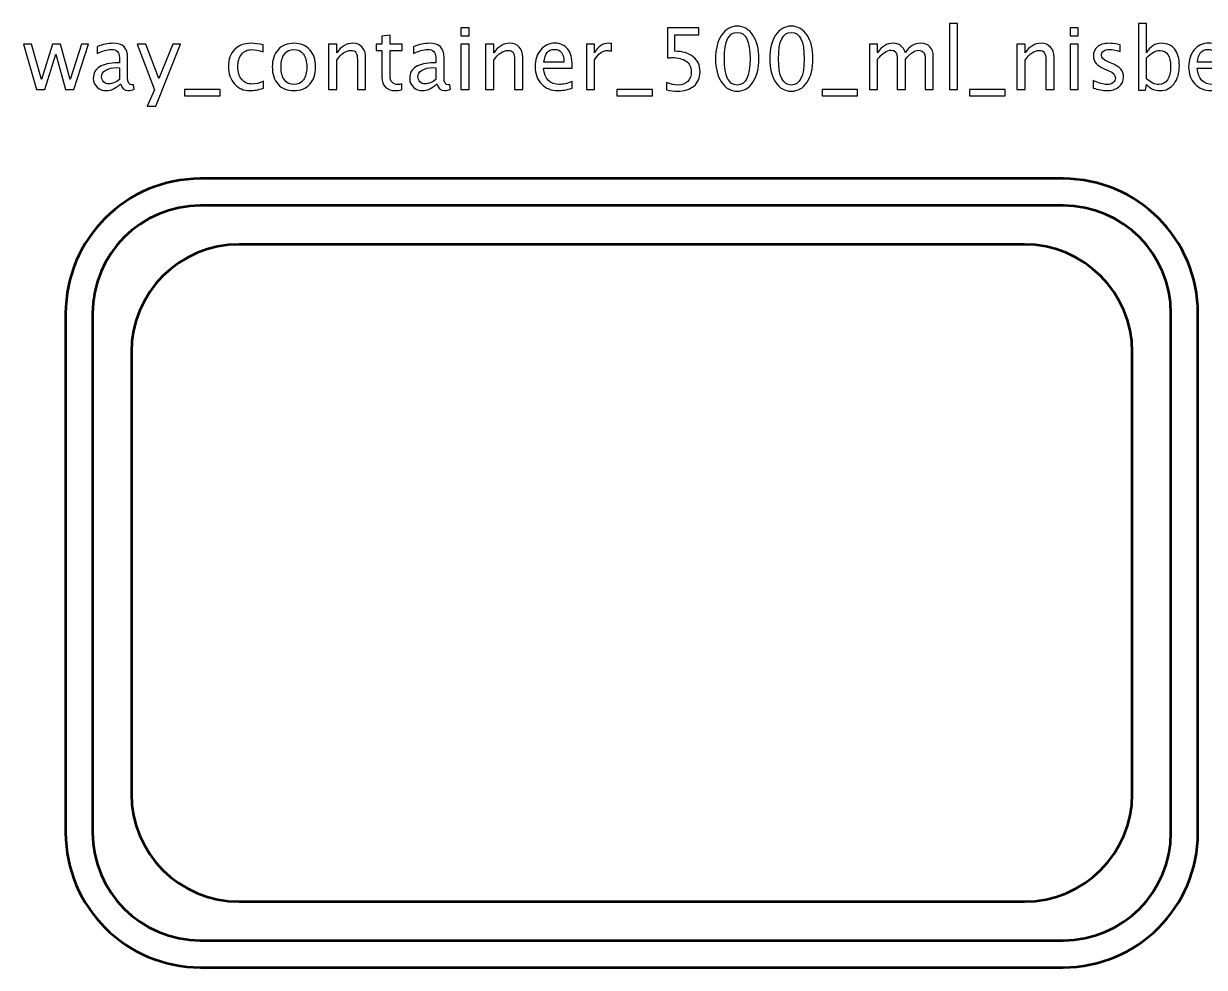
# Model space of a CAD drawing. Header units: centimetres. Extents: x -42 to 63, y -49 to 29.
# Drawn here: x -30.02 to -12.5, y -29.85 to -15.85 of the extents above; entities that cross this region are included whole.
import ezdxf

# ---------------------------------------------------------------- set-up
doc = ezdxf.new("R2010")
doc.units = ezdxf.units.CM
doc.header["$MEASUREMENT"] = 0
doc.layers.add('Layer 1', color=7, linetype='Continuous')

msp = doc.modelspace()

# ---------------------------------------------------------------- linework, layer by layer
at = {"layer": 'Layer 1'}
for points, knots in [([(-23.53594, -16.03327), (-23.53594, -16.03327), (-23.53594, -15.91135), (-23.53594, -15.91135), (-23.53594, -15.91135), (-23.53594, -15.91135), (-23.41402, -15.91135), (-23.41402, -15.91135), (-23.41402, -15.91135), (-23.41402, -15.91135), (-23.41402, -16.03327), (-23.41402, -16.03327), (-23.41402, -16.03327), (-23.41402, -16.03327), (-23.53594, -16.03327), (-23.53594, -16.03327)], [0, 0, 0, 0, 0.2, 0.2, 0.2, 0.2, 0.4, 0.4, 0.4, 0.4, 0.6, 0.6, 0.6, 0.6, 1, 1, 1, 1]), ([(-20.4854, -16.83337), (-20.4854, -16.83337), (-20.4854, -16.72415), (-20.4854, -16.72415), (-20.4854, -16.72415), (-20.42465, -16.7487), (-20.36708, -16.76098), (-20.31204, -16.76098), (-20.31204, -16.76098), (-20.25193, -16.76098), (-20.20452, -16.7432), (-20.17002, -16.70764), (-20.17002, -16.70764), (-20.13551, -16.67208), (-20.11837, -16.62318), (-20.11837, -16.56095), (-20.11837, -16.56095), (-20.11837, -16.49407), (-20.14271, -16.44284), (-20.19139, -16.4075), (-20.19139, -16.4075), (-20.24008, -16.37215), (-20.31056, -16.35458), (-20.40264, -16.35458), (-20.40264, -16.35458), (-20.42402, -16.35458), (-20.44666, -16.35606), (-20.47016, -16.35902), (-20.47016, -16.35902), (-20.47016, -16.35902), (-20.47016, -15.91135), (-20.47016, -15.91135), (-20.47016, -15.91135), (-20.47016, -15.91135), (-20.00534, -15.91135), (-20.00534, -15.91135), (-20.00534, -15.91135), (-20.00534, -15.91135), (-20.00534, -16.01803), (-20.00534, -16.01803), (-20.00534, -16.01803), (-20.00534, -16.01803), (-20.36348, -16.01803), (-20.36348, -16.01803), (-20.36348, -16.01803), (-20.36348, -16.01803), (-20.36348, -16.2606), (-20.36348, -16.2606), (-20.36348, -16.2606), (-20.24537, -16.2606), (-20.15329, -16.28769), (-20.08704, -16.34188), (-20.08704, -16.34188), (-20.02079, -16.39585), (-19.98756, -16.47078), (-19.98756, -16.56667), (-19.98756, -16.56667), (-19.98756, -16.65599), (-20.01762, -16.72584), (-20.07773, -16.77643), (-20.07773, -16.77643), (-20.13784, -16.82702), (-20.22082, -16.85242), (-20.32665, -16.85242), (-20.32665, -16.85242), (-20.37385, -16.85242), (-20.42677, -16.84607), (-20.4854, -16.83337)], [0, 0, 0, 0, 0.05555556, 0.05555556, 0.05555556, 0.05555556, 0.11111111, 0.11111111, 0.11111111, 0.11111111, 0.16666667, 0.16666667, 0.16666667, 0.16666667, 0.22222222, 0.22222222, 0.22222222, 0.22222222, 0.27777778, 0.27777778, 0.27777778, 0.27777778, 0.33333333, 0.33333333, 0.33333333, 0.33333333, 0.38888889, 0.38888889, 0.38888889, 0.38888889, 0.44444444, 0.44444444, 0.44444444, 0.44444444, 0.5, 0.5, 0.5, 0.5, 0.55555556, 0.55555556, 0.55555556, 0.55555556, 0.61111111, 0.61111111, 0.61111111, 0.61111111, 0.66666667, 0.66666667, 0.66666667, 0.66666667, 0.72222222, 0.72222222, 0.72222222, 0.72222222, 0.77777778, 0.77777778, 0.77777778, 0.77777778, 0.83333333, 0.83333333, 0.83333333, 0.83333333, 0.88888889, 0.88888889, 0.88888889, 0.88888889, 1, 1, 1, 1]), ([(-19.43596, -16.85242), (-19.53227, -16.85242), (-19.60995, -16.80818), (-19.66879, -16.71992), (-19.66879, -16.71992), (-19.72785, -16.63165), (-19.75727, -16.51523), (-19.75727, -16.37045), (-19.75727, -16.37045), (-19.75727, -16.22567), (-19.72785, -16.10926), (-19.66879, -16.02099), (-19.66879, -16.02099), (-19.60995, -15.93273), (-19.53227, -15.88849), (-19.43596, -15.88849), (-19.43596, -15.88849), (-19.33923, -15.88849), (-19.26155, -15.93252), (-19.2027, -16.02057), (-19.2027, -16.02057), (-19.14407, -16.10862), (-19.11465, -16.22525), (-19.11465, -16.37045), (-19.11465, -16.37045), (-19.11465, -16.51523), (-19.14407, -16.63165), (-19.2027, -16.71992), (-19.2027, -16.71992), (-19.26155, -16.80818), (-19.33923, -16.85242), (-19.43596, -16.85242)], [0, 0, 0, 0, 0.11111111, 0.11111111, 0.11111111, 0.11111111, 0.22222222, 0.22222222, 0.22222222, 0.22222222, 0.33333333, 0.33333333, 0.33333333, 0.33333333, 0.44444444, 0.44444444, 0.44444444, 0.44444444, 0.55555556, 0.55555556, 0.55555556, 0.55555556, 0.66666667, 0.66666667, 0.66666667, 0.66666667, 0.77777778, 0.77777778, 0.77777778, 0.77777778, 1, 1, 1, 1]), ([(-18.6329, -16.85242), (-18.72921, -16.85242), (-18.80689, -16.80818), (-18.86573, -16.71992), (-18.86573, -16.71992), (-18.92479, -16.63165), (-18.95421, -16.51523), (-18.95421, -16.37045), (-18.95421, -16.37045), (-18.95421, -16.22567), (-18.92479, -16.10926), (-18.86573, -16.02099), (-18.86573, -16.02099), (-18.80689, -15.93273), (-18.72921, -15.88849), (-18.6329, -15.88849), (-18.6329, -15.88849), (-18.53617, -15.88849), (-18.45849, -15.93252), (-18.39964, -16.02057), (-18.39964, -16.02057), (-18.34101, -16.10862), (-18.31159, -16.22525), (-18.31159, -16.37045), (-18.31159, -16.37045), (-18.31159, -16.51523), (-18.34101, -16.63165), (-18.39964, -16.71992), (-18.39964, -16.71992), (-18.45849, -16.80818), (-18.53617, -16.85242), (-18.6329, -16.85242)], [0, 0, 0, 0, 0.11111111, 0.11111111, 0.11111111, 0.11111111, 0.22222222, 0.22222222, 0.22222222, 0.22222222, 0.33333333, 0.33333333, 0.33333333, 0.33333333, 0.44444444, 0.44444444, 0.44444444, 0.44444444, 0.55555556, 0.55555556, 0.55555556, 0.55555556, 0.66666667, 0.66666667, 0.66666667, 0.66666667, 0.77777778, 0.77777778, 0.77777778, 0.77777778, 1, 1, 1, 1]), ([(-16.28848, -16.82956), (-16.28848, -16.82956), (-16.28848, -15.85039), (-16.28848, -15.85039), (-16.28848, -15.85039), (-16.28848, -15.85039), (-16.16656, -15.85039), (-16.16656, -15.85039), (-16.16656, -15.85039), (-16.16656, -15.85039), (-16.16656, -16.82956), (-16.16656, -16.82956), (-16.16656, -16.82956), (-16.16656, -16.82956), (-16.28848, -16.82956), (-16.28848, -16.82956)], [0, 0, 0, 0, 0.2, 0.2, 0.2, 0.2, 0.4, 0.4, 0.4, 0.4, 0.6, 0.6, 0.6, 0.6, 1, 1, 1, 1]), ([(-14.4982, -16.03327), (-14.4982, -16.03327), (-14.4982, -15.91135), (-14.4982, -15.91135), (-14.4982, -15.91135), (-14.4982, -15.91135), (-14.37628, -15.91135), (-14.37628, -15.91135), (-14.37628, -15.91135), (-14.37628, -15.91135), (-14.37628, -16.03327), (-14.37628, -16.03327), (-14.37628, -16.03327), (-14.37628, -16.03327), (-14.4982, -16.03327), (-14.4982, -16.03327)], [0, 0, 0, 0, 0.2, 0.2, 0.2, 0.2, 0.4, 0.4, 0.4, 0.4, 0.6, 0.6, 0.6, 0.6, 1, 1, 1, 1]), ([(-13.48368, -16.83718), (-13.48368, -16.83718), (-13.48368, -15.85039), (-13.48368, -15.85039), (-13.48368, -15.85039), (-13.48368, -15.85039), (-13.36176, -15.85039), (-13.36176, -15.85039), (-13.36176, -15.85039), (-13.36176, -15.85039), (-13.36176, -16.28367), (-13.36176, -16.28367), (-13.36176, -16.28367), (-13.31181, -16.18948), (-13.23666, -16.14249), (-13.13655, -16.14249), (-13.13655, -16.14249), (-13.05548, -16.14249), (-12.99177, -16.17191), (-12.9452, -16.23097), (-12.9452, -16.23097), (-12.89863, -16.29002), (-12.87535, -16.37067), (-12.87535, -16.4729), (-12.87535, -16.4729), (-12.87535, -16.58424), (-12.90181, -16.6742), (-12.95451, -16.74235), (-12.95451, -16.74235), (-13.00722, -16.81072), (-13.07664, -16.8448), (-13.16258, -16.8448), (-13.16258, -16.8448), (-13.24238, -16.8448), (-13.30884, -16.81432), (-13.36176, -16.75315), (-13.36176, -16.75315), (-13.36176, -16.75315), (-13.37658, -16.83718), (-13.37658, -16.83718), (-13.37658, -16.83718), (-13.37658, -16.83718), (-13.48368, -16.83718), (-13.48368, -16.83718)], [0, 0, 0, 0, 0.08333333, 0.08333333, 0.08333333, 0.08333333, 0.16666667, 0.16666667, 0.16666667, 0.16666667, 0.25, 0.25, 0.25, 0.25, 0.33333333, 0.33333333, 0.33333333, 0.33333333, 0.41666667, 0.41666667, 0.41666667, 0.41666667, 0.5, 0.5, 0.5, 0.5, 0.58333333, 0.58333333, 0.58333333, 0.58333333, 0.66666667, 0.66666667, 0.66666667, 0.66666667, 0.75, 0.75, 0.75, 0.75, 0.83333333, 0.83333333, 0.83333333, 0.83333333, 1, 1, 1, 1]), ([(-24.41118, -16.82935), (-24.44886, -16.83972), (-24.48166, -16.8448), (-24.50939, -16.8448), (-24.50939, -16.8448), (-24.57162, -16.8448), (-24.62009, -16.82702), (-24.65481, -16.79146), (-24.65481, -16.79146), (-24.68973, -16.7559), (-24.70709, -16.70658), (-24.70709, -16.64329), (-24.70709, -16.64329), (-24.70709, -16.64329), (-24.70709, -16.2479), (-24.70709, -16.2479), (-24.70709, -16.2479), (-24.70709, -16.2479), (-24.79133, -16.2479), (-24.79133, -16.2479), (-24.79133, -16.2479), (-24.79133, -16.2479), (-24.79133, -16.15646), (-24.79133, -16.15646), (-24.79133, -16.15646), (-24.79133, -16.15646), (-24.70709, -16.15646), (-24.70709, -16.15646), (-24.70709, -16.15646), (-24.70709, -16.15646), (-24.70709, -16.03475), (-24.70709, -16.03475), (-24.70709, -16.03475), (-24.70709, -16.03475), (-24.58517, -16.02311), (-24.58517, -16.02311), (-24.58517, -16.02311), (-24.58517, -16.02311), (-24.58517, -16.15646), (-24.58517, -16.15646), (-24.58517, -16.15646), (-24.58517, -16.15646), (-24.40864, -16.15646), (-24.40864, -16.15646), (-24.40864, -16.15646), (-24.40864, -16.15646), (-24.40864, -16.2479), (-24.40864, -16.2479), (-24.40864, -16.2479), (-24.40864, -16.2479), (-24.58517, -16.2479), (-24.58517, -16.2479), (-24.58517, -16.2479), (-24.58517, -16.2479), (-24.58517, -16.62128), (-24.58517, -16.62128), (-24.58517, -16.62128), (-24.58517, -16.70933), (-24.54686, -16.75336), (-24.47045, -16.75336), (-24.47045, -16.75336), (-24.45415, -16.75336), (-24.43446, -16.75061), (-24.41118, -16.74532), (-24.41118, -16.74532), (-24.41118, -16.74532), (-24.41118, -16.82935), (-24.41118, -16.82935)], [0, 0, 0, 0, 0.05555556, 0.05555556, 0.05555556, 0.05555556, 0.11111111, 0.11111111, 0.11111111, 0.11111111, 0.16666667, 0.16666667, 0.16666667, 0.16666667, 0.22222222, 0.22222222, 0.22222222, 0.22222222, 0.27777778, 0.27777778, 0.27777778, 0.27777778, 0.33333333, 0.33333333, 0.33333333, 0.33333333, 0.38888889, 0.38888889, 0.38888889, 0.38888889, 0.44444444, 0.44444444, 0.44444444, 0.44444444, 0.5, 0.5, 0.5, 0.5, 0.55555556, 0.55555556, 0.55555556, 0.55555556, 0.61111111, 0.61111111, 0.61111111, 0.61111111, 0.66666667, 0.66666667, 0.66666667, 0.66666667, 0.72222222, 0.72222222, 0.72222222, 0.72222222, 0.77777778, 0.77777778, 0.77777778, 0.77777778, 0.83333333, 0.83333333, 0.83333333, 0.83333333, 0.88888889, 0.88888889, 0.88888889, 0.88888889, 1, 1, 1, 1]), ([(-19.43617, -16.76098), (-19.30896, -16.76098), (-19.24546, -16.6308), (-19.24546, -16.37045), (-19.24546, -16.37045), (-19.24546, -16.1101), (-19.30896, -15.97993), (-19.43617, -15.97993), (-19.43617, -15.97993), (-19.56296, -15.97993), (-19.62646, -16.1101), (-19.62646, -16.37045), (-19.62646, -16.37045), (-19.62646, -16.6308), (-19.56296, -16.76098), (-19.43617, -16.76098)], [0, 0, 0, 0, 0.2, 0.2, 0.2, 0.2, 0.4, 0.4, 0.4, 0.4, 0.6, 0.6, 0.6, 0.6, 1, 1, 1, 1]), ([(-18.63311, -16.76098), (-18.5059, -16.76098), (-18.4424, -16.6308), (-18.4424, -16.37045), (-18.4424, -16.37045), (-18.4424, -16.1101), (-18.5059, -15.97993), (-18.63311, -15.97993), (-18.63311, -15.97993), (-18.7599, -15.97993), (-18.8234, -16.1101), (-18.8234, -16.37045), (-18.8234, -16.37045), (-18.8234, -16.6308), (-18.7599, -16.76098), (-18.63311, -16.76098)], [0, 0, 0, 0, 0.2, 0.2, 0.2, 0.2, 0.4, 0.4, 0.4, 0.4, 0.6, 0.6, 0.6, 0.6, 1, 1, 1, 1]), ([(-29.8307, -16.82956), (-29.8307, -16.82956), (-30.02374, -16.15646), (-30.02374, -16.15646), (-30.02374, -16.15646), (-30.02374, -16.15646), (-29.90478, -16.15646), (-29.90478, -16.15646), (-29.90478, -16.15646), (-29.90478, -16.15646), (-29.75683, -16.67906), (-29.75683, -16.67906), (-29.75683, -16.67906), (-29.75683, -16.67906), (-29.59723, -16.15646), (-29.59723, -16.15646), (-29.59723, -16.15646), (-29.59723, -16.15646), (-29.47531, -16.15646), (-29.47531, -16.15646), (-29.47531, -16.15646), (-29.47531, -16.15646), (-29.33498, -16.67822), (-29.33498, -16.67822), (-29.33498, -16.67822), (-29.33498, -16.67822), (-29.16522, -16.15646), (-29.16522, -16.15646), (-29.16522, -16.15646), (-29.16522, -16.15646), (-29.06108, -16.15646), (-29.06108, -16.15646), (-29.06108, -16.15646), (-29.06108, -16.15646), (-29.28079, -16.82956), (-29.28079, -16.82956), (-29.28079, -16.82956), (-29.28079, -16.82956), (-29.40271, -16.82956), (-29.40271, -16.82956), (-29.40271, -16.82956), (-29.40271, -16.82956), (-29.54707, -16.30463), (-29.54707, -16.30463), (-29.54707, -16.30463), (-29.54707, -16.30463), (-29.70878, -16.82956), (-29.70878, -16.82956), (-29.70878, -16.82956), (-29.70878, -16.82956), (-29.8307, -16.82956), (-29.8307, -16.82956)], [0, 0, 0, 0, 0.07142857, 0.07142857, 0.07142857, 0.07142857, 0.14285714, 0.14285714, 0.14285714, 0.14285714, 0.21428571, 0.21428571, 0.21428571, 0.21428571, 0.28571429, 0.28571429, 0.28571429, 0.28571429, 0.35714286, 0.35714286, 0.35714286, 0.35714286, 0.42857143, 0.42857143, 0.42857143, 0.42857143, 0.5, 0.5, 0.5, 0.5, 0.57142857, 0.57142857, 0.57142857, 0.57142857, 0.64285714, 0.64285714, 0.64285714, 0.64285714, 0.71428571, 0.71428571, 0.71428571, 0.71428571, 0.78571429, 0.78571429, 0.78571429, 0.78571429, 0.85714286, 0.85714286, 0.85714286, 0.85714286, 1, 1, 1, 1]), ([(-28.58398, -16.74383), (-28.65721, -16.81114), (-28.7277, -16.8448), (-28.79543, -16.8448), (-28.79543, -16.8448), (-28.8511, -16.8448), (-28.89746, -16.82744), (-28.93407, -16.79252), (-28.93407, -16.79252), (-28.9709, -16.75759), (-28.98932, -16.71357), (-28.98932, -16.66044), (-28.98932, -16.66044), (-28.98932, -16.58699), (-28.95842, -16.53047), (-28.89661, -16.4911), (-28.89661, -16.4911), (-28.8348, -16.45173), (-28.74611, -16.43205), (-28.63054, -16.43205), (-28.63054, -16.43205), (-28.63054, -16.43205), (-28.60197, -16.43205), (-28.60197, -16.43205), (-28.60197, -16.43205), (-28.60197, -16.43205), (-28.60197, -16.35098), (-28.60197, -16.35098), (-28.60197, -16.35098), (-28.60197, -16.27288), (-28.64261, -16.23393), (-28.7241, -16.23393), (-28.7241, -16.23393), (-28.78718, -16.23393), (-28.85618, -16.25383), (-28.9309, -16.29362), (-28.9309, -16.29362), (-28.9309, -16.29362), (-28.9309, -16.19329), (-28.9309, -16.19329), (-28.9309, -16.19329), (-28.84877, -16.15942), (-28.7713, -16.14249), (-28.6987, -16.14249), (-28.6987, -16.14249), (-28.62398, -16.14249), (-28.56874, -16.15942), (-28.53339, -16.1935), (-28.53339, -16.1935), (-28.49783, -16.22758), (-28.48005, -16.28007), (-28.48005, -16.35098), (-28.48005, -16.35098), (-28.48005, -16.35098), (-28.48005, -16.65515), (-28.48005, -16.65515), (-28.48005, -16.65515), (-28.48005, -16.72478), (-28.45867, -16.75971), (-28.4157, -16.75971), (-28.4157, -16.75971), (-28.41041, -16.75971), (-28.40258, -16.75886), (-28.39221, -16.75717), (-28.39221, -16.75717), (-28.39221, -16.75717), (-28.38353, -16.8249), (-28.38353, -16.8249), (-28.38353, -16.8249), (-28.41126, -16.83824), (-28.44174, -16.8448), (-28.47518, -16.8448), (-28.47518, -16.8448), (-28.53212, -16.8448), (-28.56831, -16.81114), (-28.58398, -16.74383)], [0, 0, 0, 0, 0.05, 0.05, 0.05, 0.05, 0.1, 0.1, 0.1, 0.1, 0.15, 0.15, 0.15, 0.15, 0.2, 0.2, 0.2, 0.2, 0.25, 0.25, 0.25, 0.25, 0.3, 0.3, 0.3, 0.3, 0.35, 0.35, 0.35, 0.35, 0.4, 0.4, 0.4, 0.4, 0.45, 0.45, 0.45, 0.45, 0.5, 0.5, 0.5, 0.5, 0.55, 0.55, 0.55, 0.55, 0.6, 0.6, 0.6, 0.6, 0.65, 0.65, 0.65, 0.65, 0.7, 0.7, 0.7, 0.7, 0.75, 0.75, 0.75, 0.75, 0.8, 0.8, 0.8, 0.8, 0.85, 0.85, 0.85, 0.85, 0.9, 0.9, 0.9, 0.9, 1, 1, 1, 1]), ([(-28.18986, -17.07467), (-28.18986, -17.07467), (-28.08064, -16.83041), (-28.08064, -16.83041), (-28.08064, -16.83041), (-28.08064, -16.83041), (-28.34141, -16.15646), (-28.34141, -16.15646), (-28.34141, -16.15646), (-28.34141, -16.15646), (-28.2106, -16.15646), (-28.2106, -16.15646), (-28.2106, -16.15646), (-28.2106, -16.15646), (-28.01671, -16.66615), (-28.01671, -16.66615), (-28.01671, -16.66615), (-28.01671, -16.66615), (-27.80991, -16.15646), (-27.80991, -16.15646), (-27.80991, -16.15646), (-27.80991, -16.15646), (-27.69498, -16.15646), (-27.69498, -16.15646), (-27.69498, -16.15646), (-27.69498, -16.15646), (-28.06286, -17.07467), (-28.06286, -17.07467), (-28.06286, -17.07467), (-28.06286, -17.07467), (-28.18986, -17.07467), (-28.18986, -17.07467)], [0, 0, 0, 0, 0.11111111, 0.11111111, 0.11111111, 0.11111111, 0.22222222, 0.22222222, 0.22222222, 0.22222222, 0.33333333, 0.33333333, 0.33333333, 0.33333333, 0.44444444, 0.44444444, 0.44444444, 0.44444444, 0.55555556, 0.55555556, 0.55555556, 0.55555556, 0.66666667, 0.66666667, 0.66666667, 0.66666667, 0.77777778, 0.77777778, 0.77777778, 0.77777778, 1, 1, 1, 1]), ([(-26.46371, -16.80924), (-26.54266, -16.83295), (-26.61082, -16.8448), (-26.66818, -16.8448), (-26.66818, -16.8448), (-26.7592, -16.8448), (-26.83455, -16.81114), (-26.89445, -16.74405), (-26.89445, -16.74405), (-26.95435, -16.67674), (-26.98441, -16.59186), (-26.98441, -16.48962), (-26.98441, -16.48962), (-26.98441, -16.3804), (-26.95478, -16.2951), (-26.89551, -16.23414), (-26.89551, -16.23414), (-26.83624, -16.17297), (-26.75348, -16.14249), (-26.64722, -16.14249), (-26.64722, -16.14249), (-26.59494, -16.14249), (-26.5361, -16.14969), (-26.47133, -16.16408), (-26.47133, -16.16408), (-26.47133, -16.16408), (-26.47133, -16.26695), (-26.47133, -16.26695), (-26.47133, -16.26695), (-26.54012, -16.24663), (-26.59621, -16.23647), (-26.63939, -16.23647), (-26.63939, -16.23647), (-26.70205, -16.23647), (-26.75221, -16.25996), (-26.78968, -16.30674), (-26.78968, -16.30674), (-26.82714, -16.35352), (-26.84598, -16.41596), (-26.84598, -16.49386), (-26.84598, -16.49386), (-26.84598, -16.56942), (-26.82651, -16.63038), (-26.78777, -16.67716), (-26.78777, -16.67716), (-26.74904, -16.72373), (-26.69845, -16.74701), (-26.63558, -16.74701), (-26.63558, -16.74701), (-26.57991, -16.74701), (-26.52276, -16.73262), (-26.46371, -16.70383), (-26.46371, -16.70383), (-26.46371, -16.70383), (-26.46371, -16.80924), (-26.46371, -16.80924)], [0, 0, 0, 0, 0.06666667, 0.06666667, 0.06666667, 0.06666667, 0.13333333, 0.13333333, 0.13333333, 0.13333333, 0.2, 0.2, 0.2, 0.2, 0.26666667, 0.26666667, 0.26666667, 0.26666667, 0.33333333, 0.33333333, 0.33333333, 0.33333333, 0.4, 0.4, 0.4, 0.4, 0.46666667, 0.46666667, 0.46666667, 0.46666667, 0.53333333, 0.53333333, 0.53333333, 0.53333333, 0.6, 0.6, 0.6, 0.6, 0.66666667, 0.66666667, 0.66666667, 0.66666667, 0.73333333, 0.73333333, 0.73333333, 0.73333333, 0.8, 0.8, 0.8, 0.8, 0.86666667, 0.86666667, 0.86666667, 0.86666667, 1, 1, 1, 1]), ([(-26.01265, -16.8448), (-26.1115, -16.8448), (-26.18981, -16.81326), (-26.24739, -16.75018), (-26.24739, -16.75018), (-26.30517, -16.68711), (-26.33396, -16.60138), (-26.33396, -16.49322), (-26.33396, -16.49322), (-26.33396, -16.38527), (-26.30517, -16.29976), (-26.24739, -16.23689), (-26.24739, -16.23689), (-26.18981, -16.17403), (-26.1115, -16.14249), (-26.01265, -16.14249), (-26.01265, -16.14249), (-25.9138, -16.14249), (-25.83548, -16.17403), (-25.77791, -16.23689), (-25.77791, -16.23689), (-25.72013, -16.29976), (-25.69134, -16.38527), (-25.69134, -16.49322), (-25.69134, -16.49322), (-25.69134, -16.60138), (-25.72013, -16.68711), (-25.77791, -16.75018), (-25.77791, -16.75018), (-25.83548, -16.81326), (-25.9138, -16.8448), (-26.01265, -16.8448)], [0, 0, 0, 0, 0.11111111, 0.11111111, 0.11111111, 0.11111111, 0.22222222, 0.22222222, 0.22222222, 0.22222222, 0.33333333, 0.33333333, 0.33333333, 0.33333333, 0.44444444, 0.44444444, 0.44444444, 0.44444444, 0.55555556, 0.55555556, 0.55555556, 0.55555556, 0.66666667, 0.66666667, 0.66666667, 0.66666667, 0.77777778, 0.77777778, 0.77777778, 0.77777778, 1, 1, 1, 1]), ([(-26.01286, -16.75336), (-25.95254, -16.75336), (-25.90555, -16.73071), (-25.8721, -16.6852), (-25.8721, -16.6852), (-25.83887, -16.63991), (-25.82215, -16.57577), (-25.82215, -16.49322), (-25.82215, -16.49322), (-25.82215, -16.41088), (-25.83887, -16.34696), (-25.8721, -16.30166), (-25.8721, -16.30166), (-25.90555, -16.25658), (-25.95254, -16.23393), (-26.01286, -16.23393), (-26.01286, -16.23393), (-26.0734, -16.23393), (-26.12039, -16.25658), (-26.15341, -16.30166), (-26.15341, -16.30166), (-26.18664, -16.34696), (-26.20315, -16.41088), (-26.20315, -16.49322), (-26.20315, -16.49322), (-26.20315, -16.57577), (-26.18664, -16.63991), (-26.15341, -16.6852), (-26.15341, -16.6852), (-26.12039, -16.73071), (-26.0734, -16.75336), (-26.01286, -16.75336)], [0, 0, 0, 0, 0.11111111, 0.11111111, 0.11111111, 0.11111111, 0.22222222, 0.22222222, 0.22222222, 0.22222222, 0.33333333, 0.33333333, 0.33333333, 0.33333333, 0.44444444, 0.44444444, 0.44444444, 0.44444444, 0.55555556, 0.55555556, 0.55555556, 0.55555556, 0.66666667, 0.66666667, 0.66666667, 0.66666667, 0.77777778, 0.77777778, 0.77777778, 0.77777778, 1, 1, 1, 1]), ([(-25.50042, -16.82956), (-25.50042, -16.82956), (-25.50042, -16.15646), (-25.50042, -16.15646), (-25.50042, -16.15646), (-25.50042, -16.15646), (-25.3785, -16.15646), (-25.3785, -16.15646), (-25.3785, -16.15646), (-25.3785, -16.15646), (-25.3785, -16.28367), (-25.3785, -16.28367), (-25.3785, -16.28367), (-25.31394, -16.18948), (-25.23478, -16.14249), (-25.14122, -16.14249), (-25.14122, -16.14249), (-25.08238, -16.14249), (-25.0356, -16.1609), (-25.0011, -16.19795), (-25.0011, -16.19795), (-24.9666, -16.23478), (-24.94924, -16.28452), (-24.94924, -16.34675), (-24.94924, -16.34675), (-24.94924, -16.34675), (-24.94924, -16.82956), (-24.94924, -16.82956), (-24.94924, -16.82956), (-24.94924, -16.82956), (-25.07116, -16.82956), (-25.07116, -16.82956), (-25.07116, -16.82956), (-25.07116, -16.82956), (-25.07116, -16.38654), (-25.07116, -16.38654), (-25.07116, -16.38654), (-25.07116, -16.33659), (-25.07857, -16.30103), (-25.09317, -16.27986), (-25.09317, -16.27986), (-25.10799, -16.25848), (-25.13233, -16.2479), (-25.16641, -16.2479), (-25.16641, -16.2479), (-25.24134, -16.2479), (-25.31204, -16.29679), (-25.3785, -16.39458), (-25.3785, -16.39458), (-25.3785, -16.39458), (-25.3785, -16.82956), (-25.3785, -16.82956), (-25.3785, -16.82956), (-25.3785, -16.82956), (-25.50042, -16.82956), (-25.50042, -16.82956)], [0, 0, 0, 0, 0.06666667, 0.06666667, 0.06666667, 0.06666667, 0.13333333, 0.13333333, 0.13333333, 0.13333333, 0.2, 0.2, 0.2, 0.2, 0.26666667, 0.26666667, 0.26666667, 0.26666667, 0.33333333, 0.33333333, 0.33333333, 0.33333333, 0.4, 0.4, 0.4, 0.4, 0.46666667, 0.46666667, 0.46666667, 0.46666667, 0.53333333, 0.53333333, 0.53333333, 0.53333333, 0.6, 0.6, 0.6, 0.6, 0.66666667, 0.66666667, 0.66666667, 0.66666667, 0.73333333, 0.73333333, 0.73333333, 0.73333333, 0.8, 0.8, 0.8, 0.8, 0.86666667, 0.86666667, 0.86666667, 0.86666667, 1, 1, 1, 1]), ([(-23.89027, -16.74383), (-23.9635, -16.81114), (-24.03399, -16.8448), (-24.10172, -16.8448), (-24.10172, -16.8448), (-24.15739, -16.8448), (-24.20375, -16.82744), (-24.24036, -16.79252), (-24.24036, -16.79252), (-24.27719, -16.75759), (-24.29561, -16.71357), (-24.29561, -16.66044), (-24.29561, -16.66044), (-24.29561, -16.58699), (-24.26471, -16.53047), (-24.2029, -16.4911), (-24.2029, -16.4911), (-24.14109, -16.45173), (-24.0524, -16.43205), (-23.93683, -16.43205), (-23.93683, -16.43205), (-23.93683, -16.43205), (-23.90826, -16.43205), (-23.90826, -16.43205), (-23.90826, -16.43205), (-23.90826, -16.43205), (-23.90826, -16.35098), (-23.90826, -16.35098), (-23.90826, -16.35098), (-23.90826, -16.27288), (-23.9489, -16.23393), (-24.03039, -16.23393), (-24.03039, -16.23393), (-24.09347, -16.23393), (-24.16247, -16.25383), (-24.23719, -16.29362), (-24.23719, -16.29362), (-24.23719, -16.29362), (-24.23719, -16.19329), (-24.23719, -16.19329), (-24.23719, -16.19329), (-24.15506, -16.15942), (-24.07759, -16.14249), (-24.00499, -16.14249), (-24.00499, -16.14249), (-23.93027, -16.14249), (-23.87503, -16.15942), (-23.83968, -16.1935), (-23.83968, -16.1935), (-23.80412, -16.22758), (-23.78634, -16.28007), (-23.78634, -16.35098), (-23.78634, -16.35098), (-23.78634, -16.35098), (-23.78634, -16.65515), (-23.78634, -16.65515), (-23.78634, -16.65515), (-23.78634, -16.72478), (-23.76496, -16.75971), (-23.72199, -16.75971), (-23.72199, -16.75971), (-23.7167, -16.75971), (-23.70887, -16.75886), (-23.6985, -16.75717), (-23.6985, -16.75717), (-23.6985, -16.75717), (-23.68982, -16.8249), (-23.68982, -16.8249), (-23.68982, -16.8249), (-23.71755, -16.83824), (-23.74803, -16.8448), (-23.78147, -16.8448), (-23.78147, -16.8448), (-23.83841, -16.8448), (-23.8746, -16.81114), (-23.89027, -16.74383)], [0, 0, 0, 0, 0.05, 0.05, 0.05, 0.05, 0.1, 0.1, 0.1, 0.1, 0.15, 0.15, 0.15, 0.15, 0.2, 0.2, 0.2, 0.2, 0.25, 0.25, 0.25, 0.25, 0.3, 0.3, 0.3, 0.3, 0.35, 0.35, 0.35, 0.35, 0.4, 0.4, 0.4, 0.4, 0.45, 0.45, 0.45, 0.45, 0.5, 0.5, 0.5, 0.5, 0.55, 0.55, 0.55, 0.55, 0.6, 0.6, 0.6, 0.6, 0.65, 0.65, 0.65, 0.65, 0.7, 0.7, 0.7, 0.7, 0.75, 0.75, 0.75, 0.75, 0.8, 0.8, 0.8, 0.8, 0.85, 0.85, 0.85, 0.85, 0.9, 0.9, 0.9, 0.9, 1, 1, 1, 1]), ([(-23.53594, -16.82956), (-23.53594, -16.82956), (-23.53594, -16.15646), (-23.53594, -16.15646), (-23.53594, -16.15646), (-23.53594, -16.15646), (-23.41402, -16.15646), (-23.41402, -16.15646), (-23.41402, -16.15646), (-23.41402, -16.15646), (-23.41402, -16.82956), (-23.41402, -16.82956), (-23.41402, -16.82956), (-23.41402, -16.82956), (-23.53594, -16.82956), (-23.53594, -16.82956)], [0, 0, 0, 0, 0.2, 0.2, 0.2, 0.2, 0.4, 0.4, 0.4, 0.4, 0.6, 0.6, 0.6, 0.6, 1, 1, 1, 1]), ([(-23.16891, -16.82956), (-23.16891, -16.82956), (-23.16891, -16.15646), (-23.16891, -16.15646), (-23.16891, -16.15646), (-23.16891, -16.15646), (-23.04699, -16.15646), (-23.04699, -16.15646), (-23.04699, -16.15646), (-23.04699, -16.15646), (-23.04699, -16.28367), (-23.04699, -16.28367), (-23.04699, -16.28367), (-22.98243, -16.18948), (-22.90327, -16.14249), (-22.80971, -16.14249), (-22.80971, -16.14249), (-22.75087, -16.14249), (-22.70409, -16.1609), (-22.66959, -16.19795), (-22.66959, -16.19795), (-22.63509, -16.23478), (-22.61773, -16.28452), (-22.61773, -16.34675), (-22.61773, -16.34675), (-22.61773, -16.34675), (-22.61773, -16.82956), (-22.61773, -16.82956), (-22.61773, -16.82956), (-22.61773, -16.82956), (-22.73965, -16.82956), (-22.73965, -16.82956), (-22.73965, -16.82956), (-22.73965, -16.82956), (-22.73965, -16.38654), (-22.73965, -16.38654), (-22.73965, -16.38654), (-22.73965, -16.33659), (-22.74706, -16.30103), (-22.76166, -16.27986), (-22.76166, -16.27986), (-22.77648, -16.25848), (-22.80082, -16.2479), (-22.8349, -16.2479), (-22.8349, -16.2479), (-22.90983, -16.2479), (-22.98053, -16.29679), (-23.04699, -16.39458), (-23.04699, -16.39458), (-23.04699, -16.39458), (-23.04699, -16.82956), (-23.04699, -16.82956), (-23.04699, -16.82956), (-23.04699, -16.82956), (-23.16891, -16.82956), (-23.16891, -16.82956)], [0, 0, 0, 0, 0.06666667, 0.06666667, 0.06666667, 0.06666667, 0.13333333, 0.13333333, 0.13333333, 0.13333333, 0.2, 0.2, 0.2, 0.2, 0.26666667, 0.26666667, 0.26666667, 0.26666667, 0.33333333, 0.33333333, 0.33333333, 0.33333333, 0.4, 0.4, 0.4, 0.4, 0.46666667, 0.46666667, 0.46666667, 0.46666667, 0.53333333, 0.53333333, 0.53333333, 0.53333333, 0.6, 0.6, 0.6, 0.6, 0.66666667, 0.66666667, 0.66666667, 0.66666667, 0.73333333, 0.73333333, 0.73333333, 0.73333333, 0.8, 0.8, 0.8, 0.8, 0.86666667, 0.86666667, 0.86666667, 0.86666667, 1, 1, 1, 1]), ([(-21.88663, -16.80797), (-21.96854, -16.83252), (-22.03861, -16.8448), (-22.09703, -16.8448), (-22.09703, -16.8448), (-22.19672, -16.8448), (-22.27779, -16.81178), (-22.34023, -16.74595), (-22.34023, -16.74595), (-22.40267, -16.68012), (-22.434, -16.59482), (-22.434, -16.48983), (-22.434, -16.48983), (-22.434, -16.38802), (-22.40648, -16.30441), (-22.35124, -16.23901), (-22.35124, -16.23901), (-22.29599, -16.17382), (-22.2253, -16.14122), (-22.13915, -16.14122), (-22.13915, -16.14122), (-22.05766, -16.14122), (-21.99458, -16.17022), (-21.95013, -16.22821), (-21.95013, -16.22821), (-21.90568, -16.28621), (-21.88345, -16.36834), (-21.88345, -16.47481), (-21.88345, -16.47481), (-21.88345, -16.47481), (-21.88409, -16.51206), (-21.88409, -16.51206), (-21.88409, -16.51206), (-21.88409, -16.51206), (-22.30954, -16.51206), (-22.30954, -16.51206), (-22.30954, -16.51206), (-22.29176, -16.67293), (-22.21323, -16.75336), (-22.07417, -16.75336), (-22.07417, -16.75336), (-22.02315, -16.75336), (-21.96071, -16.73897), (-21.88663, -16.71018), (-21.88663, -16.71018), (-21.88663, -16.71018), (-21.88663, -16.80797), (-21.88663, -16.80797)], [0, 0, 0, 0, 0.07692308, 0.07692308, 0.07692308, 0.07692308, 0.15384615, 0.15384615, 0.15384615, 0.15384615, 0.23076923, 0.23076923, 0.23076923, 0.23076923, 0.30769231, 0.30769231, 0.30769231, 0.30769231, 0.38461538, 0.38461538, 0.38461538, 0.38461538, 0.46153846, 0.46153846, 0.46153846, 0.46153846, 0.53846154, 0.53846154, 0.53846154, 0.53846154, 0.61538462, 0.61538462, 0.61538462, 0.61538462, 0.69230769, 0.69230769, 0.69230769, 0.69230769, 0.76923077, 0.76923077, 0.76923077, 0.76923077, 0.84615385, 0.84615385, 0.84615385, 0.84615385, 1, 1, 1, 1]), ([(-22.30319, -16.42062), (-22.30319, -16.42062), (-22.00601, -16.42062), (-22.00601, -16.42062), (-22.00601, -16.42062), (-22.00601, -16.29531), (-22.05279, -16.23266), (-22.14613, -16.23266), (-22.14613, -16.23266), (-22.24011, -16.23266), (-22.29239, -16.29531), (-22.30319, -16.42062)], [0, 0, 0, 0, 0.25, 0.25, 0.25, 0.25, 0.5, 0.5, 0.5, 0.5, 1, 1, 1, 1]), ([(-21.67306, -16.82956), (-21.67306, -16.82956), (-21.67306, -16.15646), (-21.67306, -16.15646), (-21.67306, -16.15646), (-21.67306, -16.15646), (-21.55114, -16.15646), (-21.55114, -16.15646), (-21.55114, -16.15646), (-21.55114, -16.15646), (-21.55114, -16.28367), (-21.55114, -16.28367), (-21.55114, -16.28367), (-21.50267, -16.18948), (-21.43239, -16.14249), (-21.34011, -16.14249), (-21.34011, -16.14249), (-21.32762, -16.14249), (-21.3145, -16.14355), (-21.30095, -16.14566), (-21.30095, -16.14566), (-21.30095, -16.14566), (-21.30095, -16.25975), (-21.30095, -16.25975), (-21.30095, -16.25975), (-21.32212, -16.25277), (-21.34074, -16.24917), (-21.35683, -16.24917), (-21.35683, -16.24917), (-21.4343, -16.24917), (-21.49907, -16.29489), (-21.55114, -16.38654), (-21.55114, -16.38654), (-21.55114, -16.38654), (-21.55114, -16.82956), (-21.55114, -16.82956), (-21.55114, -16.82956), (-21.55114, -16.82956), (-21.67306, -16.82956), (-21.67306, -16.82956)], [0, 0, 0, 0, 0.09090909, 0.09090909, 0.09090909, 0.09090909, 0.18181818, 0.18181818, 0.18181818, 0.18181818, 0.27272727, 0.27272727, 0.27272727, 0.27272727, 0.36363636, 0.36363636, 0.36363636, 0.36363636, 0.45454545, 0.45454545, 0.45454545, 0.45454545, 0.54545455, 0.54545455, 0.54545455, 0.54545455, 0.63636364, 0.63636364, 0.63636364, 0.63636364, 0.72727273, 0.72727273, 0.72727273, 0.72727273, 0.81818182, 0.81818182, 0.81818182, 0.81818182, 1, 1, 1, 1]), ([(-17.47424, -16.82956), (-17.47424, -16.82956), (-17.47424, -16.15646), (-17.47424, -16.15646), (-17.47424, -16.15646), (-17.47424, -16.15646), (-17.35232, -16.15646), (-17.35232, -16.15646), (-17.35232, -16.15646), (-17.35232, -16.15646), (-17.35232, -16.28367), (-17.35232, -16.28367), (-17.35232, -16.28367), (-17.29284, -16.18948), (-17.21664, -16.14249), (-17.1233, -16.14249), (-17.1233, -16.14249), (-17.03334, -16.14249), (-16.97217, -16.18948), (-16.93957, -16.28367), (-16.93957, -16.28367), (-16.88178, -16.18863), (-16.80643, -16.14122), (-16.71393, -16.14122), (-16.71393, -16.14122), (-16.65488, -16.14122), (-16.60895, -16.15858), (-16.57614, -16.1935), (-16.57614, -16.1935), (-16.54333, -16.22843), (-16.52682, -16.27732), (-16.52682, -16.34019), (-16.52682, -16.34019), (-16.52682, -16.34019), (-16.52682, -16.82956), (-16.52682, -16.82956), (-16.52682, -16.82956), (-16.52682, -16.82956), (-16.64874, -16.82956), (-16.64874, -16.82956), (-16.64874, -16.82956), (-16.64874, -16.82956), (-16.64874, -16.36029), (-16.64874, -16.36029), (-16.64874, -16.36029), (-16.64874, -16.28367), (-16.67922, -16.24536), (-16.74018, -16.24536), (-16.74018, -16.24536), (-16.80347, -16.24536), (-16.86993, -16.29002), (-16.93957, -16.37956), (-16.93957, -16.37956), (-16.93957, -16.37956), (-16.93957, -16.82956), (-16.93957, -16.82956), (-16.93957, -16.82956), (-16.93957, -16.82956), (-17.06149, -16.82956), (-17.06149, -16.82956), (-17.06149, -16.82956), (-17.06149, -16.82956), (-17.06149, -16.35987), (-17.06149, -16.35987), (-17.06149, -16.35987), (-17.06149, -16.28261), (-17.09239, -16.24409), (-17.15441, -16.24409), (-17.15441, -16.24409), (-17.21601, -16.24409), (-17.28205, -16.28896), (-17.35232, -16.37892), (-17.35232, -16.37892), (-17.35232, -16.37892), (-17.35232, -16.82956), (-17.35232, -16.82956), (-17.35232, -16.82956), (-17.35232, -16.82956), (-17.47424, -16.82956), (-17.47424, -16.82956)], [0, 0, 0, 0, 0.04761905, 0.04761905, 0.04761905, 0.04761905, 0.0952381, 0.0952381, 0.0952381, 0.0952381, 0.14285714, 0.14285714, 0.14285714, 0.14285714, 0.19047619, 0.19047619, 0.19047619, 0.19047619, 0.23809524, 0.23809524, 0.23809524, 0.23809524, 0.28571429, 0.28571429, 0.28571429, 0.28571429, 0.33333333, 0.33333333, 0.33333333, 0.33333333, 0.38095238, 0.38095238, 0.38095238, 0.38095238, 0.42857143, 0.42857143, 0.42857143, 0.42857143, 0.47619048, 0.47619048, 0.47619048, 0.47619048, 0.52380952, 0.52380952, 0.52380952, 0.52380952, 0.57142857, 0.57142857, 0.57142857, 0.57142857, 0.61904762, 0.61904762, 0.61904762, 0.61904762, 0.66666667, 0.66666667, 0.66666667, 0.66666667, 0.71428571, 0.71428571, 0.71428571, 0.71428571, 0.76190476, 0.76190476, 0.76190476, 0.76190476, 0.80952381, 0.80952381, 0.80952381, 0.80952381, 0.85714286, 0.85714286, 0.85714286, 0.85714286, 0.9047619, 0.9047619, 0.9047619, 0.9047619, 1, 1, 1, 1]), ([(-15.28645, -16.82956), (-15.28645, -16.82956), (-15.28645, -16.15646), (-15.28645, -16.15646), (-15.28645, -16.15646), (-15.28645, -16.15646), (-15.16453, -16.15646), (-15.16453, -16.15646), (-15.16453, -16.15646), (-15.16453, -16.15646), (-15.16453, -16.28367), (-15.16453, -16.28367), (-15.16453, -16.28367), (-15.09997, -16.18948), (-15.02081, -16.14249), (-14.92725, -16.14249), (-14.92725, -16.14249), (-14.86841, -16.14249), (-14.82163, -16.1609), (-14.78713, -16.19795), (-14.78713, -16.19795), (-14.75263, -16.23478), (-14.73527, -16.28452), (-14.73527, -16.34675), (-14.73527, -16.34675), (-14.73527, -16.34675), (-14.73527, -16.82956), (-14.73527, -16.82956), (-14.73527, -16.82956), (-14.73527, -16.82956), (-14.85719, -16.82956), (-14.85719, -16.82956), (-14.85719, -16.82956), (-14.85719, -16.82956), (-14.85719, -16.38654), (-14.85719, -16.38654), (-14.85719, -16.38654), (-14.85719, -16.33659), (-14.8646, -16.30103), (-14.8792, -16.27986), (-14.8792, -16.27986), (-14.89402, -16.25848), (-14.91836, -16.2479), (-14.95244, -16.2479), (-14.95244, -16.2479), (-15.02737, -16.2479), (-15.09807, -16.29679), (-15.16453, -16.39458), (-15.16453, -16.39458), (-15.16453, -16.39458), (-15.16453, -16.82956), (-15.16453, -16.82956), (-15.16453, -16.82956), (-15.16453, -16.82956), (-15.28645, -16.82956), (-15.28645, -16.82956)], [0, 0, 0, 0, 0.06666667, 0.06666667, 0.06666667, 0.06666667, 0.13333333, 0.13333333, 0.13333333, 0.13333333, 0.2, 0.2, 0.2, 0.2, 0.26666667, 0.26666667, 0.26666667, 0.26666667, 0.33333333, 0.33333333, 0.33333333, 0.33333333, 0.4, 0.4, 0.4, 0.4, 0.46666667, 0.46666667, 0.46666667, 0.46666667, 0.53333333, 0.53333333, 0.53333333, 0.53333333, 0.6, 0.6, 0.6, 0.6, 0.66666667, 0.66666667, 0.66666667, 0.66666667, 0.73333333, 0.73333333, 0.73333333, 0.73333333, 0.8, 0.8, 0.8, 0.8, 0.86666667, 0.86666667, 0.86666667, 0.86666667, 1, 1, 1, 1]), ([(-14.4982, -16.82956), (-14.4982, -16.82956), (-14.4982, -16.15646), (-14.4982, -16.15646), (-14.4982, -16.15646), (-14.4982, -16.15646), (-14.37628, -16.15646), (-14.37628, -16.15646), (-14.37628, -16.15646), (-14.37628, -16.15646), (-14.37628, -16.82956), (-14.37628, -16.82956), (-14.37628, -16.82956), (-14.37628, -16.82956), (-14.4982, -16.82956), (-14.4982, -16.82956)], [0, 0, 0, 0, 0.2, 0.2, 0.2, 0.2, 0.4, 0.4, 0.4, 0.4, 0.6, 0.6, 0.6, 0.6, 1, 1, 1, 1]), ([(-14.1553, -16.80543), (-14.1553, -16.80543), (-14.1553, -16.69367), (-14.1553, -16.69367), (-14.1553, -16.69367), (-14.0755, -16.73346), (-14.00629, -16.75336), (-13.94723, -16.75336), (-13.94723, -16.75336), (-13.91209, -16.75336), (-13.88288, -16.74383), (-13.85981, -16.72478), (-13.85981, -16.72478), (-13.83674, -16.70595), (-13.8251, -16.68224), (-13.8251, -16.65366), (-13.8251, -16.65366), (-13.8251, -16.61197), (-13.85748, -16.57746), (-13.92225, -16.55016), (-13.92225, -16.55016), (-13.92225, -16.55016), (-13.99359, -16.51989), (-13.99359, -16.51989), (-13.99359, -16.51989), (-14.09878, -16.47629), (-14.15149, -16.41321), (-14.15149, -16.3313), (-14.15149, -16.3313), (-14.15149, -16.27266), (-14.13075, -16.22652), (-14.08926, -16.19287), (-14.08926, -16.19287), (-14.04777, -16.15921), (-13.99083, -16.14249), (-13.91866, -16.14249), (-13.91866, -16.14249), (-13.88119, -16.14249), (-13.83462, -16.14757), (-13.77938, -16.15794), (-13.77938, -16.15794), (-13.77938, -16.15794), (-13.75398, -16.16281), (-13.75398, -16.16281), (-13.75398, -16.16281), (-13.75398, -16.16281), (-13.75398, -16.26441), (-13.75398, -16.26441), (-13.75398, -16.26441), (-13.82192, -16.24409), (-13.87611, -16.23393), (-13.91654, -16.23393), (-13.91654, -16.23393), (-13.9521, -16.23393), (-13.98025, -16.24176), (-14.00163, -16.25721), (-14.00163, -16.25721), (-14.0228, -16.27266), (-14.03338, -16.29341), (-14.03338, -16.31944), (-14.03338, -16.31944), (-14.03338, -16.35606), (-14.00375, -16.38718), (-13.94427, -16.41236), (-13.94427, -16.41236), (-13.94427, -16.41236), (-13.88564, -16.43713), (-13.88564, -16.43713), (-13.88564, -16.43713), (-13.81917, -16.46507), (-13.77218, -16.4947), (-13.74467, -16.52582), (-13.74467, -16.52582), (-13.71694, -16.55693), (-13.70318, -16.59588), (-13.70318, -16.64245), (-13.70318, -16.64245), (-13.70318, -16.7015), (-13.72646, -16.74997), (-13.77324, -16.78786), (-13.77324, -16.78786), (-13.81981, -16.82575), (-13.8795, -16.8448), (-13.9521, -16.8448), (-13.9521, -16.8448), (-14.00798, -16.8448), (-14.0755, -16.83168), (-14.1553, -16.80543)], [0, 0, 0, 0, 0.04347826, 0.04347826, 0.04347826, 0.04347826, 0.08695652, 0.08695652, 0.08695652, 0.08695652, 0.13043478, 0.13043478, 0.13043478, 0.13043478, 0.17391304, 0.17391304, 0.17391304, 0.17391304, 0.2173913, 0.2173913, 0.2173913, 0.2173913, 0.26086957, 0.26086957, 0.26086957, 0.26086957, 0.30434783, 0.30434783, 0.30434783, 0.30434783, 0.34782609, 0.34782609, 0.34782609, 0.34782609, 0.39130435, 0.39130435, 0.39130435, 0.39130435, 0.43478261, 0.43478261, 0.43478261, 0.43478261, 0.47826087, 0.47826087, 0.47826087, 0.47826087, 0.52173913, 0.52173913, 0.52173913, 0.52173913, 0.56521739, 0.56521739, 0.56521739, 0.56521739, 0.60869565, 0.60869565, 0.60869565, 0.60869565, 0.65217391, 0.65217391, 0.65217391, 0.65217391, 0.69565217, 0.69565217, 0.69565217, 0.69565217, 0.73913043, 0.73913043, 0.73913043, 0.73913043, 0.7826087, 0.7826087, 0.7826087, 0.7826087, 0.82608696, 0.82608696, 0.82608696, 0.82608696, 0.86956522, 0.86956522, 0.86956522, 0.86956522, 0.91304348, 0.91304348, 0.91304348, 0.91304348, 1, 1, 1, 1]), ([(-13.36176, -16.66912), (-13.29889, -16.72521), (-13.23899, -16.75336), (-13.18205, -16.75336), (-13.18205, -16.75336), (-13.12596, -16.75336), (-13.08257, -16.72986), (-13.05209, -16.68309), (-13.05209, -16.68309), (-13.0214, -16.63631), (-13.00616, -16.57048), (-13.00616, -16.48539), (-13.00616, -16.48539), (-13.00616, -16.32791), (-13.05823, -16.24917), (-13.16237, -16.24917), (-13.16237, -16.24917), (-13.23053, -16.24917), (-13.29699, -16.286), (-13.36176, -16.35987), (-13.36176, -16.35987), (-13.36176, -16.35987), (-13.36176, -16.66912), (-13.36176, -16.66912)], [0, 0, 0, 0, 0.14285714, 0.14285714, 0.14285714, 0.14285714, 0.28571429, 0.28571429, 0.28571429, 0.28571429, 0.42857143, 0.42857143, 0.42857143, 0.42857143, 0.57142857, 0.57142857, 0.57142857, 0.57142857, 0.71428571, 0.71428571, 0.71428571, 0.71428571, 1, 1, 1, 1]), ([(-12.1904, -16.80797), (-12.27231, -16.83252), (-12.34238, -16.8448), (-12.4008, -16.8448), (-12.4008, -16.8448), (-12.50049, -16.8448), (-12.58156, -16.81178), (-12.644, -16.74595), (-12.644, -16.74595), (-12.70644, -16.68012), (-12.73777, -16.59482), (-12.73777, -16.48983), (-12.73777, -16.48983), (-12.73777, -16.38802), (-12.71025, -16.30441), (-12.65501, -16.23901), (-12.65501, -16.23901), (-12.59976, -16.17382), (-12.52907, -16.14122), (-12.44292, -16.14122), (-12.44292, -16.14122), (-12.36143, -16.14122), (-12.29835, -16.17022), (-12.2539, -16.22821), (-12.2539, -16.22821), (-12.20945, -16.28621), (-12.18722, -16.36834), (-12.18722, -16.47481), (-12.18722, -16.47481), (-12.18722, -16.47481), (-12.18786, -16.51206), (-12.18786, -16.51206), (-12.18786, -16.51206), (-12.18786, -16.51206), (-12.61331, -16.51206), (-12.61331, -16.51206), (-12.61331, -16.51206), (-12.59553, -16.67293), (-12.517, -16.75336), (-12.37794, -16.75336), (-12.37794, -16.75336), (-12.32692, -16.75336), (-12.26448, -16.73897), (-12.1904, -16.71018), (-12.1904, -16.71018), (-12.1904, -16.71018), (-12.1904, -16.80797), (-12.1904, -16.80797)], [0, 0, 0, 0, 0.07692308, 0.07692308, 0.07692308, 0.07692308, 0.15384615, 0.15384615, 0.15384615, 0.15384615, 0.23076923, 0.23076923, 0.23076923, 0.23076923, 0.30769231, 0.30769231, 0.30769231, 0.30769231, 0.38461538, 0.38461538, 0.38461538, 0.38461538, 0.46153846, 0.46153846, 0.46153846, 0.46153846, 0.53846154, 0.53846154, 0.53846154, 0.53846154, 0.61538462, 0.61538462, 0.61538462, 0.61538462, 0.69230769, 0.69230769, 0.69230769, 0.69230769, 0.76923077, 0.76923077, 0.76923077, 0.76923077, 0.84615385, 0.84615385, 0.84615385, 0.84615385, 1, 1, 1, 1]), ([(-12.60696, -16.42062), (-12.60696, -16.42062), (-12.30978, -16.42062), (-12.30978, -16.42062), (-12.30978, -16.42062), (-12.30978, -16.29531), (-12.35656, -16.23266), (-12.4499, -16.23266), (-12.4499, -16.23266), (-12.54388, -16.23266), (-12.59616, -16.29531), (-12.60696, -16.42062)], [0, 0, 0, 0, 0.25, 0.25, 0.25, 0.25, 0.5, 0.5, 0.5, 0.5, 1, 1, 1, 1]), ([(-28.60197, -16.67737), (-28.60197, -16.67737), (-28.60197, -16.50444), (-28.60197, -16.50444), (-28.60197, -16.50444), (-28.60197, -16.50444), (-28.64113, -16.50317), (-28.64113, -16.50317), (-28.64113, -16.50317), (-28.70886, -16.50317), (-28.76347, -16.51566), (-28.80517, -16.54063), (-28.80517, -16.54063), (-28.84666, -16.56582), (-28.8674, -16.59905), (-28.8674, -16.64054), (-28.8674, -16.64054), (-28.8674, -16.66954), (-28.85703, -16.69409), (-28.8365, -16.7142), (-28.8365, -16.7142), (-28.81575, -16.73431), (-28.79056, -16.74447), (-28.76072, -16.74447), (-28.76072, -16.74447), (-28.70992, -16.74447), (-28.657, -16.72203), (-28.60197, -16.67737)], [0, 0, 0, 0, 0.125, 0.125, 0.125, 0.125, 0.25, 0.25, 0.25, 0.25, 0.375, 0.375, 0.375, 0.375, 0.5, 0.5, 0.5, 0.5, 0.625, 0.625, 0.625, 0.625, 0.75, 0.75, 0.75, 0.75, 1, 1, 1, 1]), ([(-23.90826, -16.67737), (-23.90826, -16.67737), (-23.90826, -16.50444), (-23.90826, -16.50444), (-23.90826, -16.50444), (-23.90826, -16.50444), (-23.94742, -16.50317), (-23.94742, -16.50317), (-23.94742, -16.50317), (-24.01515, -16.50317), (-24.06976, -16.51566), (-24.11146, -16.54063), (-24.11146, -16.54063), (-24.15295, -16.56582), (-24.17369, -16.59905), (-24.17369, -16.64054), (-24.17369, -16.64054), (-24.17369, -16.66954), (-24.16332, -16.69409), (-24.14279, -16.7142), (-24.14279, -16.7142), (-24.12204, -16.73431), (-24.09685, -16.74447), (-24.06701, -16.74447), (-24.06701, -16.74447), (-24.01621, -16.74447), (-23.96329, -16.72203), (-23.90826, -16.67737)], [0, 0, 0, 0, 0.125, 0.125, 0.125, 0.125, 0.25, 0.25, 0.25, 0.25, 0.375, 0.375, 0.375, 0.375, 0.5, 0.5, 0.5, 0.5, 0.625, 0.625, 0.625, 0.625, 0.75, 0.75, 0.75, 0.75, 1, 1, 1, 1]), ([(-27.63465, -16.921), (-27.63465, -16.921), (-27.63465, -16.82956), (-27.63465, -16.82956), (-27.63465, -16.82956), (-27.63465, -16.82956), (-27.10633, -16.82956), (-27.10633, -16.82956), (-27.10633, -16.82956), (-27.10633, -16.82956), (-27.10633, -16.921), (-27.10633, -16.921), (-27.10633, -16.921), (-27.10633, -16.921), (-27.63465, -16.921), (-27.63465, -16.921)], [0, 0, 0, 0, 0.2, 0.2, 0.2, 0.2, 0.4, 0.4, 0.4, 0.4, 0.6, 0.6, 0.6, 0.6, 1, 1, 1, 1]), ([(-21.222, -16.921), (-21.222, -16.921), (-21.222, -16.82956), (-21.222, -16.82956), (-21.222, -16.82956), (-21.222, -16.82956), (-20.69368, -16.82956), (-20.69368, -16.82956), (-20.69368, -16.82956), (-20.69368, -16.82956), (-20.69368, -16.921), (-20.69368, -16.921), (-20.69368, -16.921), (-20.69368, -16.921), (-21.222, -16.921), (-21.222, -16.921)], [0, 0, 0, 0, 0.2, 0.2, 0.2, 0.2, 0.4, 0.4, 0.4, 0.4, 0.6, 0.6, 0.6, 0.6, 1, 1, 1, 1]), ([(-18.17782, -16.921), (-18.17782, -16.921), (-18.17782, -16.82956), (-18.17782, -16.82956), (-18.17782, -16.82956), (-18.17782, -16.82956), (-17.6495, -16.82956), (-17.6495, -16.82956), (-17.6495, -16.82956), (-17.6495, -16.82956), (-17.6495, -16.921), (-17.6495, -16.921), (-17.6495, -16.921), (-17.6495, -16.921), (-18.17782, -16.921), (-18.17782, -16.921)], [0, 0, 0, 0, 0.2, 0.2, 0.2, 0.2, 0.4, 0.4, 0.4, 0.4, 0.6, 0.6, 0.6, 0.6, 1, 1, 1, 1]), ([(-15.99003, -16.921), (-15.99003, -16.921), (-15.99003, -16.82956), (-15.99003, -16.82956), (-15.99003, -16.82956), (-15.99003, -16.82956), (-15.46171, -16.82956), (-15.46171, -16.82956), (-15.46171, -16.82956), (-15.46171, -16.82956), (-15.46171, -16.921), (-15.46171, -16.921), (-15.46171, -16.921), (-15.46171, -16.921), (-15.99003, -16.921), (-15.99003, -16.921)], [0, 0, 0, 0, 0.2, 0.2, 0.2, 0.2, 0.4, 0.4, 0.4, 0.4, 0.6, 0.6, 0.6, 0.6, 1, 1, 1, 1])]:
    msp.add_open_spline(points, degree=3, knots=knots, dxfattribs=at)
at = {"layer": 'Layer 1', "lineweight": 53}
for points in [[(-29.4, -27.85), (-29.4, -27.85), (-29.4, -20.15), (-29.4, -20.15), (-29.4, -20.15), (-29.4, -19.04544), (-28.50457, -18.15), (-27.4, -18.15), (-27.4, -18.15), (-27.4, -18.15), (-14.6, -18.15), (-14.6, -18.15), (-14.6, -18.15), (-13.49543, -18.15), (-12.6, -19.04544), (-12.6, -20.15), (-12.6, -20.15), (-12.6, -20.15), (-12.6, -27.85), (-12.6, -27.85), (-12.6, -27.85), (-12.6, -28.95456), (-13.49543, -29.85), (-14.6, -29.85), (-14.6, -29.85), (-14.6, -29.85), (-27.4, -29.85), (-27.4, -29.85), (-27.4, -29.85), (-28.50457, -29.85), (-29.4, -28.95456), (-29.4, -27.85)], [(-29, -27.85), (-29, -27.85), (-29, -20.15), (-29, -20.15), (-29, -20.15), (-29, -19.26635), (-28.28365, -18.55), (-27.4, -18.55), (-27.4, -18.55), (-27.4, -18.55), (-14.6, -18.55), (-14.6, -18.55), (-14.6, -18.55), (-13.71635, -18.55), (-13, -19.26635), (-13, -20.15), (-13, -20.15), (-13, -20.15), (-13, -27.85), (-13, -27.85), (-13, -27.85), (-13, -28.73365), (-13.71635, -29.45), (-14.6, -29.45), (-14.6, -29.45), (-14.6, -29.45), (-27.4, -29.45), (-27.4, -29.45), (-27.4, -29.45), (-28.28365, -29.45), (-29, -28.73365), (-29, -27.85)], [(-28.425, -27.275), (-28.425, -27.275), (-28.425, -20.725), (-28.425, -20.725), (-28.425, -20.725), (-28.425, -19.84135), (-27.70865, -19.125), (-26.825, -19.125), (-26.825, -19.125), (-26.825, -19.125), (-15.175, -19.125), (-15.175, -19.125), (-15.175, -19.125), (-14.29135, -19.125), (-13.575, -19.84135), (-13.575, -20.725), (-13.575, -20.725), (-13.575, -20.725), (-13.575, -27.275), (-13.575, -27.275), (-13.575, -27.275), (-13.575, -28.15865), (-14.29135, -28.875), (-15.175, -28.875), (-15.175, -28.875), (-15.175, -28.875), (-26.825, -28.875), (-26.825, -28.875), (-26.825, -28.875), (-27.70865, -28.875), (-28.425, -28.15865), (-28.425, -27.275)]]:
    msp.add_open_spline(points, degree=3, knots=[0, 0, 0, 0, 0.11111111, 0.11111111, 0.11111111, 0.11111111, 0.22222222, 0.22222222, 0.22222222, 0.22222222, 0.33333333, 0.33333333, 0.33333333, 0.33333333, 0.44444444, 0.44444444, 0.44444444, 0.44444444, 0.55555556, 0.55555556, 0.55555556, 0.55555556, 0.66666667, 0.66666667, 0.66666667, 0.66666667, 0.77777778, 0.77777778, 0.77777778, 0.77777778, 1, 1, 1, 1], dxfattribs=at)

doc.saveas('drawing.dxf')
